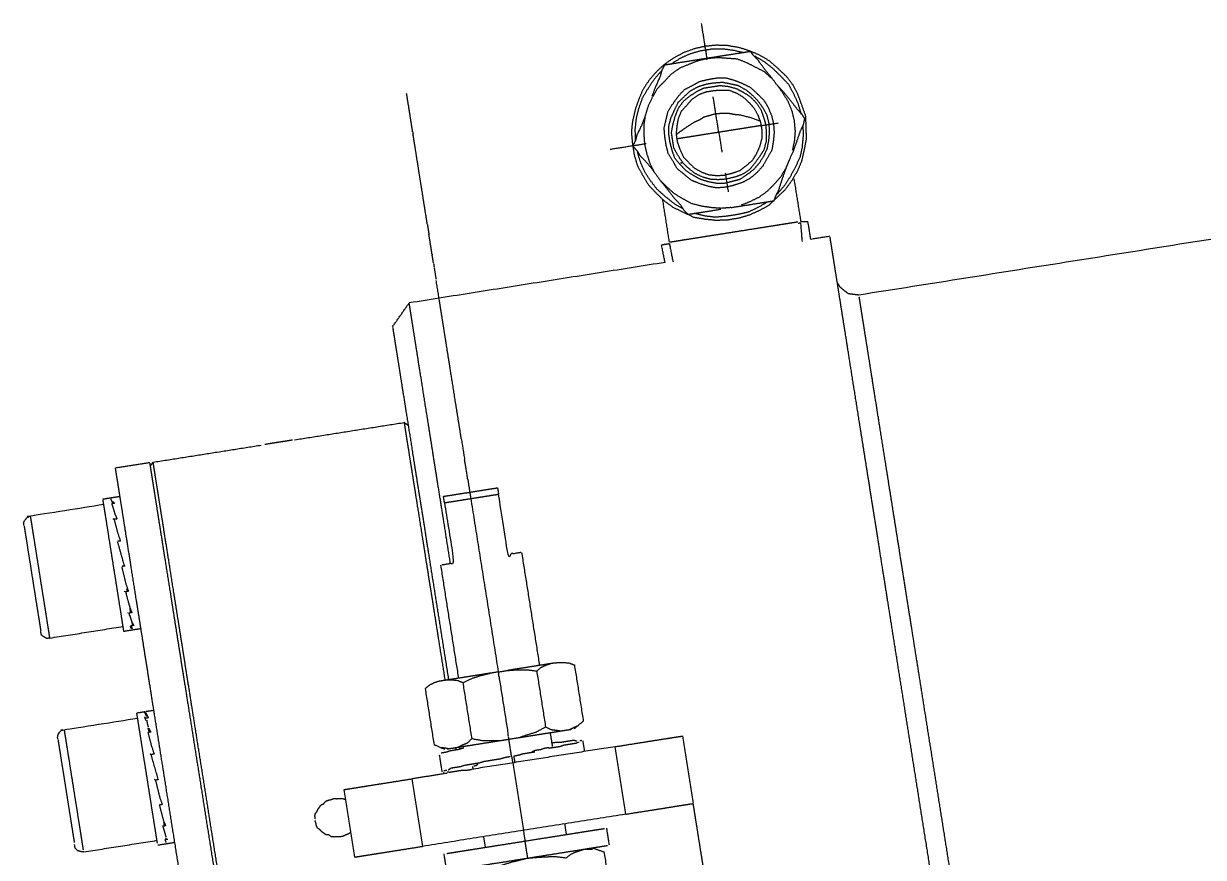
# Model space of a CAD drawing. Header units: inches. Extents: x 5516 to 5996, y -2506 to -2249.
# Drawn here: x 5666.44 to 5673.21, y -2470.03 to -2465.24 of the extents above; entities that cross this region are included whole.
import ezdxf

# ---------------------------------------------------------------- set-up
doc = ezdxf.new("R2010")
doc.units = ezdxf.units.IN
doc.header["$LTSCALE"] = 12
doc.header["$MEASUREMENT"] = 0
doc.layers.add('Make2D$Visible$DARK GREEN', color=98, linetype='Continuous', true_color=0x006300)

msp = doc.modelspace()

# ---------------------------------------------------------------- linework, layer by layer
at = {"layer": 'Make2D$Visible$DARK GREEN'}
for points in [[(5670.35986, -2465.44864), (5670.32693, -2465.24072)], [(5670.28708, -2465.38494), (5670.34759, -2465.37118), (5670.41347, -2465.36493), (5670.47656, -2465.36747), (5670.54094, -2465.37817), (5670.60253, -2465.39767), (5670.6607, -2465.42189), (5670.71608, -2465.45491), (5670.76459, -2465.49737), (5670.81375, -2465.54391), (5670.85069, -2465.59239), (5670.88076, -2465.65032), (5670.90267, -2465.70953), (5670.92523, -2465.77282), (5670.92677, -2465.83527), (5670.92894, -2465.90179), (5670.9176, -2465.96209), (5670.90282, -2466.02712), (5670.8786, -2466.08528), (5670.84558, -2466.14066), (5670.80784, -2466.19261), (5670.76065, -2466.2377), (5670.71347, -2466.28278), (5670.65962, -2466.31221), (5670.60105, -2466.3382), (5670.54119, -2466.35604), (5670.47596, -2466.36637), (5670.40944, -2466.36855), (5670.3457, -2466.36192), (5670.28132, -2466.35123), (5670.22251, -2466.32293), (5670.1637, -2466.29463), (5670.11176, -2466.25689), (5670.06732, -2466.21378), (5670.02223, -2466.16659), (5669.98808, -2466.10931), (5669.95866, -2466.05547), (5669.94017, -2465.99153), (5669.93049, -2465.93038), (5669.92423, -2465.8645), (5669.93086, -2465.80077), (5669.94563, -2465.73574), (5669.96578, -2465.67822), (5669.99, -2465.62006), (5670.02709, -2465.56403), (5670.06956, -2465.51552), (5670.11331, -2465.47515), (5670.16995, -2465.43693), (5670.22379, -2465.4075), (5670.28708, -2465.38494)], [(5670.15065, -2465.47342), (5670.20385, -2465.43992), (5670.25834, -2465.41457), (5670.32228, -2465.39608), (5670.38751, -2465.38575), (5670.44588, -2465.38487), (5670.50554, -2465.39213), (5670.57056, -2465.40691)], [(5670.76378, -2465.5978), (5670.72685, -2465.54932), (5670.69056, -2465.50492), (5670.65299, -2465.45236), (5670.62808, -2465.42705), (5670.60725, -2465.4011), (5670.57464, -2465.40626), (5670.54203, -2465.41143), (5670.4768, -2465.42176), (5670.41972, -2465.4308), (5670.35857, -2465.44049), (5670.42037, -2465.43488), (5670.4753, -2465.43871), (5670.53024, -2465.44255), (5670.58368, -2465.46334), (5670.63369, -2465.48885), (5670.6837, -2465.51436), (5670.7275, -2465.5534)], [(5670.63216, -2465.42641), (5670.68754, -2465.45943), (5670.73541, -2465.49782), (5670.77985, -2465.54093), (5670.82493, -2465.58811), (5670.85436, -2465.64196), (5670.88035, -2465.70053), (5670.89819, -2465.76039)], [(5670.0218, -2465.71532), (5670.04667, -2465.66123), (5670.07625, -2465.61057), (5670.11593, -2465.57086), (5670.15154, -2465.53178), (5670.20409, -2465.49421), (5670.25515, -2465.47358), (5670.30622, -2465.45296), (5670.35857, -2465.44049), (5670.30149, -2465.44953), (5670.24034, -2465.45921), (5670.18327, -2465.46825), (5670.15065, -2465.47342), (5670.11396, -2465.47923), (5670.0981, -2465.511), (5670.09038, -2465.54147), (5670.06273, -2465.60436), (5670.04194, -2465.6578)], [(5669.94829, -2465.91084), (5669.94676, -2465.8484), (5669.95338, -2465.78466), (5669.9688, -2465.72371), (5669.98894, -2465.66619), (5670.02196, -2465.61081), (5670.05563, -2465.55951), (5670.0981, -2465.511)], [(5670.27453, -2465.59589), (5670.22819, -2465.61994), (5670.19258, -2465.65901), (5670.16513, -2465.69679), (5670.1349, -2465.74337), (5670.12505, -2465.78673), (5670.11241, -2465.83888), (5670.11609, -2465.88844), (5670.12383, -2465.93737), (5670.13566, -2465.98564), (5670.16379, -2466.03133), (5670.1872, -2466.0736), (5670.23035, -2466.10855), (5670.26878, -2466.14008), (5670.31342, -2466.15808), (5670.36622, -2466.1748), (5670.41364, -2466.184), (5670.46729, -2466.17968), (5670.51556, -2466.16786), (5670.56319, -2466.15196), (5670.60546, -2466.12855), (5670.64235, -2466.09763), (5670.67795, -2466.05856), (5670.70411, -2466.01262), (5670.73027, -2465.96669), (5670.73883, -2465.91518), (5670.74331, -2465.86432), (5670.73964, -2465.81476), (5670.72781, -2465.76648), (5670.70783, -2465.7195), (5670.68507, -2465.68131), (5670.64535, -2465.64163), (5670.60628, -2465.60603), (5670.56099, -2465.58395), (5670.51635, -2465.56594), (5670.46828, -2465.55266), (5670.41806, -2465.55226), (5670.36914, -2465.56001), (5670.31679, -2465.57248), (5670.27453, -2465.59589)], [(5670.20436, -2466.04998), (5670.17344, -2466.01309), (5670.15754, -2465.96546), (5670.14636, -2465.92126), (5670.13861, -2465.87234), (5670.13966, -2465.8262), (5670.15294, -2465.77813), (5670.17159, -2465.73756), (5670.19367, -2465.69227), (5670.22992, -2465.65728), (5670.26274, -2465.62701), (5670.305, -2465.6036), (5670.35263, -2465.5877), (5670.39748, -2465.58059), (5670.44704, -2465.57692), (5670.49447, -2465.58613), (5670.53782, -2465.59598), (5670.58376, -2465.62213), (5670.61746, -2465.65023), (5670.65245, -2465.68648)], [(5670.21937, -2466.03925), (5670.19189, -2465.99763), (5670.16848, -2465.95537), (5670.16073, -2465.90645), (5670.15427, -2465.86568), (5670.16348, -2465.81825), (5670.17676, -2465.77018), (5670.19476, -2465.72554), (5670.22221, -2465.68775), (5670.2591, -2465.65684), (5670.30072, -2465.62935), (5670.33955, -2465.61066), (5670.3844, -2465.60356), (5670.43332, -2465.59581), (5670.4801, -2465.60094), (5670.52817, -2465.61422), (5670.56466, -2465.63352), (5670.60652, -2465.66032), (5670.64152, -2465.69657)], [(5670.6185, -2466.02618), (5670.5816, -2466.0571), (5670.54814, -2466.0833), (5670.50459, -2466.09855), (5670.46039, -2466.10973), (5670.4149, -2466.11276), (5670.36811, -2466.10763), (5670.32819, -2466.09306), (5670.28698, -2466.07033), (5670.25263, -2466.03816), (5670.22236, -2466.00534), (5670.20303, -2465.96243), (5670.18777, -2465.91888), (5670.18067, -2465.87404), (5670.1858, -2465.82725), (5670.19222, -2465.78862), (5670.21022, -2465.74398), (5670.24239, -2465.70963), (5670.27049, -2465.67593), (5670.3121, -2465.64844), (5670.35566, -2465.63319), (5670.4005, -2465.62608), (5670.44192, -2465.6237), (5670.48805, -2465.62475), (5670.53269, -2465.64276), (5670.56983, -2465.66613), (5670.60418, -2465.6983), (5670.62973, -2465.72769), (5670.65314, -2465.76995), (5670.66839, -2465.8135), (5670.6755, -2465.85835), (5670.6738, -2465.90041), (5670.66052, -2465.94848), (5670.64187, -2465.98905), (5670.6185, -2466.02618)], [(5670.83094, -2466.02179), (5670.8558, -2465.9677), (5670.87595, -2465.91018), (5670.89609, -2465.85266), (5670.91195, -2465.8209), (5670.91902, -2465.78635), (5670.90227, -2465.75975), (5670.87736, -2465.73444), (5670.84043, -2465.68596), (5670.80414, -2465.64156), (5670.76378, -2465.5978), (5670.79599, -2465.64285), (5670.82477, -2465.69262), (5670.84539, -2465.74368), (5670.85787, -2465.79603), (5670.86347, -2465.85783), (5670.85964, -2465.91277), (5670.84765, -2465.96899)], [(5668.63855, -2465.66276), (5668.63533, -2465.64238)], [(5670.20436, -2466.04998), (5670.23463, -2466.0828), (5670.27649, -2466.1096), (5670.3177, -2466.13233), (5670.3617, -2466.14626), (5670.40912, -2466.15546), (5670.45934, -2466.15587), (5670.50761, -2466.14404), (5670.54774, -2466.13351), (5670.58935, -2466.10602), (5670.63032, -2466.07446), (5670.65842, -2466.04075), (5670.68522, -2465.9989), (5670.70387, -2465.95833), (5670.71307, -2465.9109), (5670.71756, -2465.86005), (5670.71453, -2465.81455), (5670.70271, -2465.76628), (5670.6793, -2465.72402), (5670.65245, -2465.68648)], [(5670.64152, -2465.69657), (5670.669, -2465.73818), (5670.68426, -2465.78174), (5670.69479, -2465.82186), (5670.69846, -2465.87143), (5670.69741, -2465.91756), (5670.68413, -2465.96564), (5670.66076, -2466.00277), (5670.62988, -2466.04527), (5670.60178, -2466.07898), (5670.56017, -2466.10647), (5670.51661, -2466.12172), (5670.46834, -2466.13355), (5670.42285, -2466.13657), (5670.38079, -2466.13488), (5670.33271, -2466.12159), (5670.28743, -2466.09951), (5670.249, -2466.06799), (5670.21937, -2466.03925), (5670.20714, -2466.04119)], [(5670.42572, -2465.86448), (5670.39344, -2465.66064)], [(5668.6463, -2465.71168), (5668.64695, -2465.71576)], [(5670.05674, -2466.09426), (5670.03204, -2466.04384), (5670.01549, -2465.99214), (5670.00173, -2465.93163), (5669.99742, -2465.87799), (5669.99717, -2465.8237), (5670.00509, -2465.76811), (5670.0218, -2465.71532)], [(5670.66646, -2465.80127), (5670.60894, -2465.78113), (5670.54799, -2465.76571), (5670.51408, -2465.76272), (5670.47953, -2465.75566), (5670.44627, -2465.75674), (5670.40893, -2465.75848), (5670.37696, -2465.76772), (5670.34092, -2465.77761), (5670.31432, -2465.79436), (5670.283, -2465.80768), (5670.23387, -2465.84053), (5670.18132, -2465.87811)], [(5668.6689, -2465.85437), (5668.66503, -2465.82991)], [(5670.67033, -2465.82573), (5670.64179, -2465.83025), (5670.60918, -2465.83542), (5670.56433, -2465.84252), (5670.51949, -2465.84963), (5670.47464, -2465.85673), (5670.42572, -2465.86448), (5670.3768, -2465.87222), (5670.33196, -2465.87933), (5670.29119, -2465.88578), (5670.25042, -2465.89224), (5670.2178, -2465.89741), (5670.18519, -2465.90257)], [(5670.67033, -2465.82573), (5670.76818, -2465.81024)], [(5670.90852, -2465.82562), (5670.90941, -2465.88399), (5670.90343, -2465.9518), (5670.89144, -2466.00803), (5670.86314, -2466.06684), (5670.8342, -2466.12157), (5670.80054, -2466.17287), (5670.75807, -2466.22139)], [(5668.67019, -2465.86253), (5668.6689, -2465.85437)], [(5668.67019, -2465.86253), (5668.67213, -2465.87476)], [(5668.73541, -2466.27428), (5668.72831, -2466.22944), (5668.7212, -2466.18459), (5668.71346, -2466.13567), (5668.707, -2466.0949), (5668.6999, -2466.05006), (5668.69279, -2466.00521), (5668.68634, -2465.96445), (5668.68117, -2465.93183), (5668.6773, -2465.90737), (5668.67407, -2465.88699), (5668.67213, -2465.87476)], [(5670.42572, -2465.86448), (5670.4438, -2465.97863)], [(5670.00989, -2465.93034), (5669.80197, -2465.96327)], [(5670.49417, -2466.29662), (5670.55532, -2466.28693), (5670.61239, -2466.27789), (5670.67762, -2466.26756), (5670.71024, -2466.2624), (5670.74285, -2466.25723), (5670.75464, -2466.22611), (5670.7705, -2466.19434), (5670.79, -2466.13275), (5670.81015, -2466.07523), (5670.83094, -2466.02179), (5670.8095, -2466.07115), (5670.77991, -2466.12181), (5670.74088, -2466.1656), (5670.7012, -2466.20532), (5670.65615, -2466.23753), (5670.60573, -2466.26223), (5670.55467, -2466.28286)], [(5676.13421, -2466.02183), (5671.22979, -2466.79861)], [(5670.46253, -2466.09686), (5670.47996, -2466.20693)], [(5670.49417, -2466.29662), (5670.44052, -2466.30094), (5670.38559, -2466.2971), (5670.33001, -2466.28919), (5670.26906, -2466.27377), (5670.22312, -2466.24761), (5670.17246, -2466.21802), (5670.12867, -2466.17899), (5670.08895, -2466.13931), (5670.12524, -2466.18371), (5670.16217, -2466.23219), (5670.2079, -2466.28345), (5670.22465, -2466.31005), (5670.24956, -2466.33536), (5670.28625, -2466.32955), (5670.31886, -2466.32439), (5670.37594, -2466.31535), (5670.43709, -2466.30566)], [(5670.85652, -2466.13057), (5670.89527, -2466.37518)], [(5668.75414, -2466.39251), (5668.75091, -2466.37213), (5668.74639, -2466.34359), (5668.74058, -2466.3069), (5668.73541, -2466.27428)], [(5670.10231, -2466.25003), (5670.14105, -2466.49464)], [(5670.70616, -2466.26304), (5670.64888, -2466.29719), (5670.59439, -2466.32254), (5670.53796, -2466.33565), (5670.47273, -2466.34598), (5670.40686, -2466.35224), (5670.3472, -2466.34497), (5670.28625, -2466.32955)], [(5670.14513, -2466.49399), (5670.16144, -2466.49141), (5670.17367, -2466.48947), (5670.20221, -2466.48495), (5670.23482, -2466.47979), (5670.27151, -2466.47397), (5670.31636, -2466.46687), (5670.3612, -2466.45977), (5670.4142, -2466.45137), (5670.46312, -2466.44363), (5670.51612, -2466.43523), (5670.56912, -2466.42684), (5670.62619, -2466.4178), (5670.67512, -2466.41005), (5670.72404, -2466.4023), (5670.76073, -2466.39649), (5670.8015, -2466.39003), (5670.83411, -2466.38487), (5670.85857, -2466.38099), (5670.87896, -2466.37776)], [(5670.89527, -2466.37518), (5670.93732, -2466.37688)], [(5670.95347, -2466.4788), (5670.93732, -2466.37688)], [(5668.75607, -2466.40474), (5668.75801, -2466.41697)], [(5668.75808, -2466.41744), (5668.7593, -2466.42513)], [(5668.7593, -2466.42513), (5668.76318, -2466.44959)], [(5670.88025, -2466.38592), (5670.89656, -2466.38333)], [(5670.90519, -2466.49062), (5670.89656, -2466.38333)], [(5670.11772, -2466.61117), (5670.0975, -2466.50989)], [(5670.14234, -2466.50279), (5670.16321, -2466.60814)], [(5671.06354, -2466.46136), (5670.95347, -2466.4788)], [(5671.96043, -2472.12407), (5671.9275, -2471.91615), (5671.89456, -2471.70824), (5671.86163, -2471.50032), (5671.8287, -2471.2924), (5671.79577, -2471.08448), (5671.76349, -2470.88064), (5671.73185, -2470.68088), (5671.69892, -2470.47296), (5671.66728, -2470.27319), (5671.63628, -2470.07751), (5671.60529, -2469.88182), (5671.57494, -2469.69021), (5671.54524, -2469.50267), (5671.51554, -2469.31514), (5671.48712, -2469.13576), (5671.45871, -2468.95638), (5671.43159, -2468.78515), (5671.40447, -2468.61393), (5671.37929, -2468.45493), (5671.35346, -2468.29186), (5671.32957, -2468.14102), (5671.30633, -2467.99425), (5671.28373, -2467.85156), (5671.26177, -2467.71295), (5671.24111, -2467.58249), (5671.22174, -2467.46019), (5671.20301, -2467.34196), (5671.18558, -2467.23188), (5671.16879, -2467.12589), (5671.15329, -2467.02804), (5671.13974, -2466.94243), (5671.12618, -2466.85682), (5671.11455, -2466.78343), (5671.10487, -2466.72228), (5671.09454, -2466.65705), (5671.08679, -2466.60813), (5671.07968, -2466.56328), (5671.07452, -2466.53067), (5671.07, -2466.50213), (5671.06677, -2466.48175), (5671.06419, -2466.46544)], [(5668.78117, -2466.56321), (5668.7819, -2466.56782)], [(5670.11772, -2466.61117), (5668.65006, -2466.84362)], [(5668.78965, -2466.61674), (5668.79288, -2466.63712)], [(5668.79328, -2466.63963), (5668.79344, -2466.64069)], [(5668.79344, -2466.64069), (5668.80385, -2466.70643)], [(5668.82452, -2466.83689), (5668.80515, -2466.71458)], [(5671.22979, -2466.79861), (5671.19996, -2466.79498), (5671.17013, -2466.79135), (5671.14652, -2466.77419), (5671.12226, -2466.75296), (5671.10551, -2466.72636)], [(5668.55464, -2466.97993), (5668.65006, -2466.84362)], [(5668.88704, -2468.33982), (5668.86573, -2468.20528), (5668.84442, -2468.07075), (5668.8244, -2467.94436), (5668.80503, -2467.82206), (5668.78631, -2467.70383), (5668.76952, -2467.59783), (5668.75338, -2467.49591), (5668.73852, -2467.40215), (5668.72432, -2467.31246), (5668.71205, -2467.235), (5668.70043, -2467.16161), (5668.68945, -2467.09231), (5668.68106, -2467.03931), (5668.67266, -2466.98631), (5668.66556, -2466.94147), (5668.66039, -2466.90885), (5668.65652, -2466.88439), (5668.65329, -2466.86401), (5668.65071, -2466.8477)], [(5668.82775, -2466.85727), (5668.82471, -2466.8381)], [(5672.82275, -2476.85614), (5672.81887, -2476.83168), (5672.815, -2476.80721), (5672.80854, -2476.76645), (5672.80208, -2476.72568), (5672.79305, -2476.6686), (5672.78401, -2476.61153), (5672.77303, -2476.54222), (5672.76141, -2476.46884), (5672.74849, -2476.3873), (5672.73364, -2476.29354), (5672.71814, -2476.19569), (5672.702, -2476.09377), (5672.68392, -2475.97962), (5672.66455, -2475.85731), (5672.64518, -2475.73501), (5672.62452, -2475.60455), (5672.60256, -2475.46594), (5672.57996, -2475.32325), (5672.55607, -2475.17241), (5672.53218, -2475.02157), (5672.50635, -2474.85849), (5672.48052, -2474.69542), (5672.45405, -2474.52827), (5672.42628, -2474.35297), (5672.39787, -2474.17359), (5672.36946, -2473.99421), (5672.33976, -2473.80667), (5672.3107, -2473.62322), (5672.27971, -2473.42753), (5672.24936, -2473.23592), (5672.21837, -2473.04023), (5672.18673, -2472.84047), (5672.15573, -2472.64478), (5672.12409, -2472.44501), (5672.09116, -2472.2371), (5672.05952, -2472.03733), (5672.02724, -2471.83349), (5671.99495, -2471.62965), (5671.96331, -2471.42988), (5671.93103, -2471.22604), (5671.89939, -2471.02628), (5671.8684, -2470.83059), (5671.83611, -2470.62675), (5671.80512, -2470.43106), (5671.77412, -2470.23538), (5671.74442, -2470.04784), (5671.71472, -2469.86031), (5671.68501, -2469.67277), (5671.6566, -2469.49339), (5671.62884, -2469.31809), (5671.60107, -2469.14279), (5671.5746, -2468.97564), (5671.54813, -2468.80849), (5671.5223, -2468.64541), (5671.49841, -2468.49457), (5671.47451, -2468.34373), (5671.45192, -2468.20104), (5671.42996, -2468.06243), (5671.4093, -2467.93197), (5671.38928, -2467.80559), (5671.37056, -2467.68736), (5671.35248, -2467.57321), (5671.33633, -2467.47129), (5671.32084, -2467.37345), (5671.30599, -2467.27968), (5671.29307, -2467.19814), (5671.28145, -2467.12476), (5671.27047, -2467.05545), (5671.26143, -2466.99838), (5671.25304, -2466.94538), (5671.24594, -2466.90053), (5671.23948, -2466.85977), (5671.23496, -2466.83123), (5671.23173, -2466.81084)], [(5668.55528, -2466.98401), (5668.55787, -2467.00031), (5668.56109, -2467.0207), (5668.56561, -2467.04924), (5668.57078, -2467.08185), (5668.57788, -2467.1267), (5668.58628, -2467.17969), (5668.59596, -2467.24085), (5668.60629, -2467.30608), (5668.61921, -2467.38761), (5668.63212, -2467.46915), (5668.64697, -2467.56292), (5668.66247, -2467.66076), (5668.67861, -2467.76268), (5668.69669, -2467.87683), (5668.71606, -2467.99914), (5668.73543, -2468.12144), (5668.7561, -2468.2519), (5668.7787, -2468.39459), (5668.8013, -2468.53728), (5668.82519, -2468.68812), (5668.84972, -2468.84304), (5668.87555, -2469.00611)], [(5667.99295, -2467.62889), (5668.62078, -2467.52945)], [(5668.64439, -2467.54661), (5668.62078, -2467.52945)], [(5668.62078, -2467.52945), (5668.62336, -2467.54576), (5668.62659, -2467.56614), (5668.63046, -2467.5906), (5668.63563, -2467.62322), (5668.64273, -2467.66806), (5668.65048, -2467.71699), (5668.65952, -2467.77406), (5668.6705, -2467.84337), (5668.68147, -2467.91267), (5668.69439, -2467.99421), (5668.70795, -2468.07982), (5668.7228, -2468.17359), (5668.73894, -2468.27551), (5668.75573, -2468.38151), (5668.77381, -2468.49566), (5668.79253, -2468.61389), (5668.81255, -2468.74027), (5668.83321, -2468.87073), (5668.85517, -2469.00934)], [(5667.18166, -2467.75739), (5667.80134, -2467.65924)], [(5667.98072, -2467.63083), (5667.96849, -2467.63277), (5667.95626, -2467.6347), (5667.93587, -2467.63793), (5667.91956, -2467.64051), (5667.89918, -2467.64374), (5667.88287, -2467.64632), (5667.86249, -2467.64955), (5667.84618, -2467.65214), (5667.83395, -2467.65407), (5667.82172, -2467.65601)], [(5668.94914, -2467.62371), (5668.96786, -2467.74194)], [(5667.16127, -2467.76061), (5666.96559, -2467.79161)], [(5667.34978, -2470.21732), (5667.32331, -2470.05017), (5667.29748, -2469.8871), (5667.27294, -2469.73218), (5667.24776, -2469.57318), (5667.22451, -2469.42641), (5667.20192, -2469.28373), (5667.17996, -2469.14511), (5667.15865, -2469.01058), (5667.13864, -2468.8842), (5667.11991, -2468.76597), (5667.10119, -2468.64774), (5667.0844, -2468.54174), (5667.0689, -2468.4439), (5667.0534, -2468.34606), (5667.04049, -2468.26452), (5667.02693, -2468.17891), (5667.01531, -2468.10552), (5667.00562, -2468.04437), (5666.99594, -2467.98322), (5666.98754, -2467.93022), (5666.98108, -2467.88945), (5666.97527, -2467.85276), (5666.9714, -2467.8283), (5666.96817, -2467.80792), (5666.96559, -2467.79161)], [(5667.16127, -2467.76061), (5667.16386, -2467.77692), (5667.16709, -2467.79731), (5667.17096, -2467.82177), (5667.17677, -2467.85846), (5667.18323, -2467.89923), (5667.19162, -2467.95223), (5667.20131, -2468.01338), (5667.21099, -2468.07453), (5667.22262, -2468.14791), (5667.23618, -2468.23353), (5667.24909, -2468.31506), (5667.26459, -2468.41291), (5667.28008, -2468.51075), (5667.29687, -2468.61675), (5667.3156, -2468.73498), (5667.33432, -2468.8532), (5667.35434, -2468.97958), (5667.37565, -2469.11412), (5667.3976, -2469.25273), (5667.4202, -2469.39542), (5667.44345, -2469.54219), (5667.46863, -2469.70118), (5667.49317, -2469.8561), (5667.519, -2470.01917), (5667.54547, -2470.18632)], [(5667.1645, -2467.781), (5667.18166, -2467.75739)], [(5667.59749, -2470.38286), (5667.57037, -2470.21163), (5667.5439, -2470.04448), (5667.51743, -2469.87733), (5667.49224, -2469.71834), (5667.46771, -2469.56342), (5667.44382, -2469.41258), (5667.42057, -2469.26581), (5667.39862, -2469.1272), (5667.37731, -2468.99266), (5667.35729, -2468.86628), (5667.33792, -2468.74398), (5667.31984, -2468.62983), (5667.30176, -2468.51568), (5667.28562, -2468.41375), (5667.27077, -2468.31999), (5667.25721, -2468.23437), (5667.24365, -2468.14876), (5667.23202, -2468.07538), (5667.22169, -2468.01015), (5667.21201, -2467.949), (5667.20426, -2467.90008), (5667.19716, -2467.85523), (5667.19199, -2467.82262), (5667.18747, -2467.79408), (5667.18424, -2467.77369), (5667.18166, -2467.75739)], [(5668.98594, -2467.85609), (5668.99757, -2467.92947)], [(5668.84672, -2467.95337), (5668.87119, -2467.94949), (5668.9038, -2467.94433), (5668.94049, -2467.93851), (5668.97718, -2467.9327), (5669.02203, -2467.9256), (5669.0628, -2467.91914), (5669.09541, -2467.91398), (5669.1321, -2467.90817), (5669.15656, -2467.90429), (5669.15915, -2467.9206), (5669.16237, -2467.94098)], [(5668.99757, -2467.92947), (5669.00338, -2467.96617)], [(5666.44108, -2468.12125), (5666.43785, -2468.10086), (5666.44815, -2468.0867), (5666.46252, -2468.07188), (5666.47818, -2468.06522), (5666.89809, -2467.99872)], [(5666.94657, -2467.96178), (5666.89357, -2467.97018)], [(5667.01367, -2468.72847), (5667.01109, -2468.71216), (5667.00851, -2468.69585), (5667.00463, -2468.67139), (5666.99882, -2468.6347), (5666.99366, -2468.60209), (5666.98655, -2468.55724), (5666.9788, -2468.50832), (5666.97106, -2468.4594), (5666.96266, -2468.4064), (5666.95427, -2468.3534), (5666.94523, -2468.29632), (5666.93683, -2468.24333), (5666.92909, -2468.1944), (5666.92134, -2468.14548), (5666.91423, -2468.10064), (5666.90842, -2468.06395), (5666.9039, -2468.03541), (5666.89874, -2468.00279), (5666.8968, -2467.99056), (5666.89422, -2467.97426)], [(5666.95174, -2467.9944), (5666.94572, -2467.98281), (5666.93906, -2467.96715)], [(5666.9498, -2467.98217), (5666.95989, -2467.99311), (5666.94358, -2467.99569), (5666.95153, -2468.01951), (5666.96078, -2468.05147), (5666.97409, -2468.0828), (5666.95779, -2468.08538), (5666.96832, -2468.1255), (5666.97886, -2468.16563), (5666.99411, -2468.20918), (5666.9778, -2468.21176)], [(5666.95472, -2467.96049), (5666.94657, -2467.96178)], [(5666.99142, -2467.95468), (5666.95472, -2467.96049)], [(5668.85254, -2467.99006), (5668.90742, -2468.33659), (5668.87888, -2468.34111), (5668.8585, -2468.34434), (5668.83811, -2468.34756)], [(5668.85254, -2467.99006), (5668.84931, -2467.96967), (5668.84672, -2467.95337)], [(5668.85254, -2467.99006), (5668.88515, -2467.98489), (5668.92184, -2467.97908), (5668.96669, -2467.97198), (5669.00338, -2467.96617), (5669.04822, -2467.95906), (5669.08899, -2467.95261), (5669.12568, -2467.9468), (5669.16237, -2467.94098)], [(5669.00338, -2467.96617), (5669.16093, -2468.96091)], [(5669.29064, -2468.27589), (5669.27841, -2468.27783), (5669.26618, -2468.27977), (5669.2458, -2468.28299), (5669.21726, -2468.28751), (5669.16237, -2467.94098)], [(5666.58924, -2468.76644), (5666.58666, -2468.75013), (5666.58343, -2468.72975), (5666.57955, -2468.70529), (5666.57439, -2468.67267), (5666.56793, -2468.6319), (5666.56212, -2468.59521), (5666.55437, -2468.54629), (5666.54662, -2468.49737), (5666.53823, -2468.44437), (5666.53048, -2468.39545), (5666.52144, -2468.33837), (5666.51369, -2468.28945), (5666.50594, -2468.24053), (5666.49949, -2468.19976), (5666.49303, -2468.15899), (5666.48851, -2468.13045), (5666.48399, -2468.10192), (5666.48141, -2468.08561), (5666.47882, -2468.0693)], [(5666.44173, -2468.12533), (5666.44366, -2468.13756), (5666.44689, -2468.15794), (5666.45141, -2468.18648), (5666.45658, -2468.21909), (5666.46304, -2468.25986), (5666.47014, -2468.30471), (5666.47789, -2468.35363), (5666.48564, -2468.40255), (5666.49338, -2468.45147), (5666.50113, -2468.50039), (5666.50888, -2468.54931), (5666.51534, -2468.59008), (5666.5218, -2468.63085), (5666.52696, -2468.66347), (5666.53084, -2468.68793), (5666.53471, -2468.71239), (5666.53665, -2468.72462)], [(5666.95427, -2468.08635), (5666.95307, -2468.08195)], [(5667.01671, -2468.35187), (5666.97845, -2468.21584)], [(5669.29472, -2468.27525), (5669.39739, -2468.92346)], [(5667.00105, -2468.35853), (5667.01288, -2468.4068), (5667.0247, -2468.45508), (5667.03996, -2468.49863), (5667.02365, -2468.50122), (5667.03483, -2468.54542), (5667.04472, -2468.58146), (5667.05933, -2468.62094), (5667.04302, -2468.62352)], [(5667.00448, -2468.35381), (5667.01671, -2468.35187)], [(5667.00856, -2468.35316), (5667.00783, -2468.35019)], [(5667.01506, -2468.34877), (5667.01736, -2468.35594)], [(5668.82996, -2468.34886), (5668.93263, -2468.99707)], [(5667.02003, -2468.50213), (5667.01893, -2468.49779)], [(5667.02922, -2468.48362), (5667.03116, -2468.49585)], [(5667.0473, -2468.59777), (5667.05053, -2468.61815)], [(5667.03958, -2468.62452), (5667.0383, -2468.62009)], [(5667.04343, -2468.62612), (5667.0456, -2468.63983)], [(5667.05957, -2468.67523), (5667.0628, -2468.69561)], [(5666.58924, -2468.76644), (5666.57293, -2468.76902), (5666.55469, -2468.75937), (5666.54052, -2468.74908), (5666.53729, -2468.7287)], [(5666.58924, -2468.76644), (5667.00915, -2468.69993)], [(5667.06667, -2468.72007), (5667.01367, -2468.72847)], [(5667.05723, -2468.71321), (5667.05057, -2468.69755)], [(5667.11152, -2468.71297), (5667.06667, -2468.72007)], [(5669.16093, -2468.96091), (5669.21393, -2468.95252), (5669.2635, -2468.94885), (5669.32186, -2468.94796), (5669.38152, -2468.95523), (5669.40748, -2468.9344), (5669.43472, -2468.92173), (5669.45854, -2468.91377)], [(5669.483, -2468.9099), (5669.50746, -2468.90603), (5669.53257, -2468.90623), (5669.56647, -2468.90922), (5669.59759, -2468.921)], [(5669.59759, -2468.921), (5669.6486, -2469.24307)], [(5668.84294, -2469.01128), (5668.81848, -2469.01515), (5668.79466, -2469.0231), (5668.76742, -2469.03578), (5668.74146, -2469.0566)], [(5669.16093, -2468.96091), (5669.10793, -2468.96931), (5669.05493, -2468.9777), (5669.00601, -2468.98545), (5668.95709, -2468.9932), (5668.91224, -2469.0003), (5668.87555, -2469.00611), (5668.84294, -2469.01128)], [(5668.95753, -2469.02238), (5668.92641, -2469.01059), (5668.89251, -2469.0076), (5668.8674, -2469.0074)], [(5669.16093, -2468.96091), (5669.16287, -2468.97314)], [(5669.16545, -2468.98945), (5669.16287, -2468.97314)], [(5669.16545, -2468.98945), (5669.21646, -2469.31152)], [(5669.38152, -2468.95523), (5669.43253, -2469.2773)], [(5668.74146, -2469.0566), (5668.79247, -2469.37867)], [(5668.95753, -2469.02238), (5669.00854, -2469.34445)], [(5667.13308, -2469.19015), (5667.08793, -2469.1973)], [(5667.20609, -2469.94336), (5667.20286, -2469.92298), (5667.19834, -2469.89444), (5667.19382, -2469.8659), (5667.18737, -2469.82513), (5667.18026, -2469.78029), (5667.17252, -2469.73137), (5667.16477, -2469.68244), (5667.15637, -2469.62945), (5667.14798, -2469.57645), (5667.13894, -2469.51937), (5667.13055, -2469.46637), (5667.1228, -2469.41745), (5667.11505, -2469.36853), (5667.10795, -2469.32368), (5667.10278, -2469.29107), (5667.09761, -2469.25845), (5667.09374, -2469.23399), (5667.09051, -2469.21361), (5667.08793, -2469.1973)], [(5667.14545, -2469.21745), (5667.13943, -2469.20586), (5667.13342, -2469.19428)], [(5667.1375, -2469.19363), (5667.14351, -2469.20522), (5667.15489, -2469.22431), (5667.13859, -2469.22689)], [(5667.14908, -2469.18762), (5667.13827, -2469.18933)], [(5667.18577, -2469.18181), (5667.14908, -2469.18762)], [(5666.63479, -2469.3443), (5666.63286, -2469.33207), (5666.64186, -2469.30974), (5666.65623, -2469.29493), (5666.67254, -2469.29235), (5667.09245, -2469.22584)], [(5667.1446, -2469.23848), (5667.14783, -2469.25886)], [(5667.14783, -2469.25886), (5667.1537, -2469.27646)], [(5667.15578, -2469.28268), (5667.16781, -2469.30584), (5667.1515, -2469.30843), (5667.16203, -2469.34855), (5667.17257, -2469.38867), (5667.18782, -2469.43223), (5667.17152, -2469.43481)], [(5667.15965, -2469.30714), (5667.1522, -2469.28137)], [(5669.54434, -2469.2972), (5669.51988, -2469.30107), (5669.49413, -2469.29679), (5669.4643, -2469.29316), (5669.43253, -2469.2773), (5669.37869, -2469.30672), (5669.3229, -2469.32391), (5669.27527, -2469.33982), (5669.22227, -2469.34821)], [(5669.62329, -2469.26798), (5669.59197, -2469.2813), (5669.5688, -2469.29332)], [(5669.59652, -2469.28672), (5669.6486, -2469.24307)], [(5666.63544, -2469.34837), (5666.63802, -2469.36468), (5666.64125, -2469.38506), (5666.64512, -2469.40952), (5666.65029, -2469.44214), (5666.65675, -2469.48291), (5666.66385, -2469.52775), (5666.6716, -2469.57667), (5666.67935, -2469.6256), (5666.6871, -2469.67452), (5666.69484, -2469.72344), (5666.70259, -2469.77236), (5666.7097, -2469.81721), (5666.71551, -2469.8539), (5666.72132, -2469.89059), (5666.72584, -2469.91913), (5666.72907, -2469.93951)], [(5666.78166, -2469.98133), (5666.77843, -2469.96095), (5666.77391, -2469.93241), (5666.76875, -2469.89979), (5666.76293, -2469.8631), (5666.75583, -2469.81826), (5666.74808, -2469.76934), (5666.74034, -2469.72041), (5666.73259, -2469.67149), (5666.72419, -2469.61849), (5666.71515, -2469.56142), (5666.7074, -2469.5125), (5666.69966, -2469.46357), (5666.69384, -2469.42688), (5666.68739, -2469.38611), (5666.68222, -2469.3535), (5666.67835, -2469.32904), (5666.67512, -2469.30865), (5666.67254, -2469.29235)], [(5669.22227, -2469.34821), (5669.17335, -2469.35596), (5669.12314, -2469.35555), (5669.06885, -2469.35579), (5669.00854, -2469.34445), (5668.98323, -2469.36935), (5668.95191, -2469.38267), (5668.92874, -2469.3947)], [(5669.21969, -2469.3319), (5669.21646, -2469.31152)], [(5669.22179, -2469.34517), (5669.22015, -2469.33478)], [(5669.22165, -2469.34431), (5669.22227, -2469.34821)], [(5669.23777, -2469.44605), (5669.22227, -2469.34821)], [(5669.45873, -2469.31076), (5669.471, -2469.38822)], [(5669.46777, -2469.36783), (5669.49223, -2469.36396), (5669.51734, -2469.36416), (5669.5418, -2469.36029), (5669.56218, -2469.35706), (5669.57849, -2469.35448), (5669.59479, -2469.35189), (5669.61239, -2469.35746)], [(5669.58103, -2469.29139), (5669.56473, -2469.29397), (5669.54434, -2469.2972)], [(5669.6287, -2469.35488), (5669.64093, -2469.35294)], [(5669.64565, -2469.35638), (5669.65534, -2469.41753)], [(5669.83064, -2469.38976), (5669.88364, -2469.38137), (5669.94072, -2469.37233), (5669.99372, -2469.36393), (5670.04264, -2469.35619), (5670.08748, -2469.34908), (5670.12417, -2469.34327), (5670.16087, -2469.33746), (5670.18533, -2469.33359), (5670.20163, -2469.331), (5670.21386, -2469.32907)], [(5670.21794, -2469.32842), (5670.27928, -2469.71572)], [(5668.85536, -2469.40632), (5668.79247, -2469.37867)], [(5668.96265, -2469.39769), (5668.93068, -2469.40693), (5668.90622, -2469.4108), (5668.88176, -2469.41468), (5668.86609, -2469.42134), (5668.84979, -2469.42392), (5668.83348, -2469.4265)], [(5668.88477, -2469.40167), (5668.86759, -2469.40439)], [(5668.91651, -2469.39664), (5668.91845, -2469.40887)], [(5668.93689, -2469.39341), (5668.93883, -2469.40564)], [(5669.83064, -2469.38976), (5669.00712, -2469.5202)], [(5669.45126, -2469.39552), (5669.43495, -2469.39811), (5669.42272, -2469.40004), (5669.40706, -2469.4067), (5669.38667, -2469.40993), (5669.37037, -2469.41251), (5669.3472, -2469.42454), (5669.32274, -2469.42842), (5669.29828, -2469.43229), (5669.27446, -2469.44024), (5669.25, -2469.44412)], [(5669.37136, -2469.42072), (5669.3472, -2469.42454)], [(5669.89198, -2469.77706), (5669.83064, -2469.38976)], [(5667.16785, -2469.43571), (5667.16679, -2469.43138)], [(5667.17345, -2469.44704), (5667.17152, -2469.43481)], [(5667.21107, -2469.57899), (5667.17345, -2469.44704)], [(5668.82254, -2469.4366), (5668.83804, -2469.53444)], [(5669.22962, -2469.44734), (5669.20108, -2469.45186), (5669.16911, -2469.46111), (5669.13649, -2469.46627), (5669.10796, -2469.47079), (5669.07942, -2469.47531), (5669.05153, -2469.48391), (5669.01891, -2469.48907), (5668.99445, -2469.49295)], [(5669.04402, -2469.48928), (5669.03308, -2469.49937), (5669.02085, -2469.50131)], [(5669.23454, -2469.42565), (5669.23454, -2469.42567)], [(5669.23777, -2469.44605), (5669.24358, -2469.48274)], [(5669.24358, -2469.48274), (5669.30492, -2469.87004)], [(5669.25, -2469.44412), (5669.25581, -2469.48081)], [(5668.84813, -2469.54538), (5668.66467, -2469.57443)], [(5668.84684, -2469.53722), (5668.85131, -2469.53652)], [(5668.86593, -2469.52584), (5668.84962, -2469.52842)], [(5668.86851, -2469.54215), (5668.8526, -2469.54467)], [(5668.86722, -2469.534), (5668.88417, -2469.53549), (5668.8964, -2469.53355), (5668.91679, -2469.53032), (5668.93717, -2469.5271), (5668.95756, -2469.52387), (5668.98266, -2469.52407), (5669.00712, -2469.5202)], [(5668.99445, -2469.49295), (5668.96591, -2469.49747), (5668.94617, -2469.50477), (5668.92171, -2469.50865), (5668.90948, -2469.51059), (5668.8891, -2469.51381), (5668.87408, -2469.52455)], [(5669.0127, -2469.5026), (5669.01528, -2469.5189)], [(5667.1911, -2469.58247), (5667.19004, -2469.57814)], [(5667.21107, -2469.57899), (5667.19476, -2469.58157), (5667.20659, -2469.62985), (5667.21841, -2469.67813), (5667.23367, -2469.72168), (5667.21736, -2469.72426), (5667.22854, -2469.76846), (5667.23972, -2469.81266), (5667.25304, -2469.84399), (5667.23673, -2469.84657), (5667.24533, -2469.87446), (5667.25457, -2469.90643)], [(5668.27737, -2469.63578), (5668.2896, -2469.63384), (5668.30999, -2469.63061), (5668.33445, -2469.62674), (5668.37114, -2469.62093), (5668.40783, -2469.61511), (5668.45268, -2469.60801), (5668.5016, -2469.60026), (5668.5546, -2469.59187), (5668.6076, -2469.58347), (5668.66467, -2469.57443)], [(5668.66467, -2469.57443), (5668.72601, -2469.96173)], [(5668.11179, -2469.80409), (5668.10921, -2469.78778), (5668.11135, -2469.77491), (5668.12164, -2469.76074), (5668.12786, -2469.74722), (5668.13815, -2469.73305), (5668.14502, -2469.72361), (5668.16068, -2469.71695), (5668.17097, -2469.70278), (5668.18663, -2469.69612), (5668.19886, -2469.69418), (5668.2186, -2469.68688), (5668.23555, -2469.68837), (5668.24778, -2469.68643), (5668.26881, -2469.68728), (5668.28641, -2469.69285)], [(5668.33872, -2470.02307), (5668.27737, -2469.63578)], [(5667.21338, -2469.72527), (5667.21328, -2469.72491)], [(5669.89198, -2469.77706), (5669.94498, -2469.76867), (5670.00206, -2469.75963), (5670.05506, -2469.75123), (5670.10398, -2469.74348), (5670.14882, -2469.73638), (5670.18552, -2469.73057), (5670.22221, -2469.72476), (5670.24667, -2469.72088), (5670.26298, -2469.7183), (5670.27521, -2469.71636)], [(5670.34127, -2470.10709), (5670.33288, -2470.0541), (5670.32448, -2470.0011), (5670.31609, -2469.9481), (5670.30834, -2469.89918), (5670.30124, -2469.85433), (5670.29478, -2469.81356), (5670.28961, -2469.78095), (5670.28574, -2469.75649), (5670.28251, -2469.7361), (5670.27993, -2469.7198)], [(5667.24166, -2469.82489), (5667.24424, -2469.8412)], [(5668.31612, -2469.88039), (5668.3011, -2469.89112), (5668.28136, -2469.89843), (5668.26978, -2469.90444), (5668.25347, -2469.90702), (5668.23244, -2469.90618), (5668.22021, -2469.90811), (5668.20326, -2469.90662), (5668.18909, -2469.89633), (5668.17214, -2469.89483), (5668.16269, -2469.88797), (5668.14852, -2469.87768), (5668.13843, -2469.86674), (5668.12426, -2469.85644), (5668.11825, -2469.84486), (5668.11567, -2469.82855), (5668.10901, -2469.81289)], [(5669.89198, -2469.77706), (5668.72601, -2469.96173)], [(5667.23609, -2469.84249), (5667.23673, -2469.84657)], [(5668.86616, -2470.00222), (5668.88654, -2469.99899), (5668.91508, -2469.99447), (5668.94769, -2469.98931), (5668.98846, -2469.98285), (5669.03331, -2469.97575), (5669.08631, -2469.96735), (5669.1393, -2469.95896), (5669.19638, -2469.94992), (5669.25753, -2469.94023), (5669.31461, -2469.9312), (5669.37984, -2469.92086), (5669.43691, -2469.91182), (5669.49806, -2469.90214), (5669.55106, -2469.89374), (5669.59999, -2469.886), (5669.64891, -2469.87825), (5669.6856, -2469.87244), (5669.72229, -2469.86662), (5669.75083, -2469.8621), (5669.77121, -2469.85888)], [(5669.30492, -2469.87004), (5669.30506, -2469.87092)], [(5669.30492, -2469.87004), (5669.31461, -2469.9312)], [(5669.54138, -2469.83259), (5669.55106, -2469.89374)], [(5669.79894, -2469.95478), (5669.78344, -2469.85694)], [(5666.7836, -2469.99356), (5666.76664, -2469.99207), (5666.74905, -2469.9865), (5666.73423, -2469.97213), (5666.731, -2469.95174)], [(5666.7836, -2469.99356), (5667.20351, -2469.92705)], [(5667.26103, -2469.9472), (5667.20803, -2469.95559)], [(5667.26531, -2469.92144), (5667.249, -2469.92403), (5667.25566, -2469.93969)], [(5667.25651, -2469.91866), (5667.25406, -2469.91205)], [(5667.30587, -2469.94009), (5667.26103, -2469.9472)], [(5668.33872, -2470.02307), (5668.35095, -2470.02114), (5668.37133, -2470.01791), (5668.39579, -2470.01404), (5668.43248, -2470.00822), (5668.46917, -2470.00241), (5668.51402, -2469.99531), (5668.56294, -2469.98756), (5668.61594, -2469.97917), (5668.66894, -2469.97077), (5668.72601, -2469.96173)], [(5668.88165, -2470.10007), (5668.90204, -2470.09684), (5668.93058, -2470.09232), (5668.96319, -2470.08715), (5669.00396, -2470.0807), (5669.0488, -2470.07359), (5669.1018, -2470.0652), (5669.1548, -2470.0568), (5669.21188, -2470.04776), (5669.27303, -2470.03808), (5669.3301, -2470.02904), (5669.39533, -2470.01871), (5669.45241, -2470.00967), (5669.51356, -2469.99998), (5669.56656, -2469.99159), (5669.61548, -2469.98384), (5669.6644, -2469.97609), (5669.7011, -2469.97028), (5669.73779, -2469.96447), (5669.76632, -2469.95995), (5669.78671, -2469.95672)], [(5669.07662, -2469.9062), (5669.08631, -2469.96735)], [(5669.3301, -2470.02904), (5669.31461, -2469.9312)], [(5668.86535, -2470.10265), (5668.84985, -2470.00481)], [(5669.7011, -2469.97028), (5669.76741, -2469.99321)], [(5669.76741, -2469.99321), (5669.81842, -2470.31528)]]:
    msp.add_open_spline(points, degree=1, dxfattribs=at)
for points, knots in [([(5668.6392, -2465.66684), (5668.63791, -2465.65868), (5668.63776, -2465.65775)], [22.6, 22.6, 23, 23.07613612, 23.07613612]), ([(5668.6463, -2465.71168), (5668.64372, -2465.69538), (5668.64114, -2465.67907), (5668.6392, -2465.66684)], [20.5, 20.5, 21, 22, 23, 23]), ([(5668.66503, -2465.82991), (5668.66051, -2465.80137), (5668.65534, -2465.76876), (5668.65082, -2465.74022), (5668.64889, -2465.72799), (5668.64695, -2465.71576)], [3.125, 3.125, 4, 5, 6, 7, 8, 8]), ([(5670.00509, -2465.76811), (5670.00509, -2465.76811), (5669.9843, -2465.82156), (5669.956, -2465.88037), (5669.94829, -2465.91084), (5669.93243, -2465.94261), (5669.95798, -2465.97199), (5669.97473, -2465.99859), (5670.01981, -2466.04578), (5670.05674, -2466.09426), (5670.08895, -2466.13931)], [-8.0000998, -8.0000998, -8, -7, -6, -5, -4, -3, -2, -1, 0, 1, 1]), ([(5670.22093, -2466.30414), (5670.16863, -2466.27296), (5670.12076, -2466.23457), (5670.07224, -2466.1921), (5670.03531, -2466.14362), (5670.00245, -2466.0945), (5669.97582, -2466.03185), (5669.95862, -2465.97607)], [0.0555556, 0.0555556, 1, 2, 3, 4, 5, 6, 7, 7]), ([(5668.75429, -2466.39346), (5668.75478, -2466.39659), (5668.75607, -2466.40474)], [5.84667437, 5.84667437, 6, 6.5, 6.5]), ([(5668.78126, -2466.56374), (5668.77932, -2466.55151), (5668.77674, -2466.5352), (5668.77286, -2466.51074), (5668.7677, -2466.47813), (5668.76277, -2466.44705)], [2, 2, 3, 4, 5, 6, 6.846993, 6.846993]), ([(5670.10158, -2466.50925), (5670.11381, -2466.50731), (5670.13011, -2466.50473), (5670.14127, -2466.50296)], [1, 1, 2, 3, 3.3421293, 3.3421293]), ([(5668.789, -2466.61266), (5668.78642, -2466.59635), (5668.78319, -2466.57597), (5668.78199, -2466.5684)], [1, 1, 2, 3, 3.3093666, 3.3093666]), ([(5668.94914, -2467.62371), (5668.94591, -2467.60333), (5668.92912, -2467.49733), (5668.91362, -2467.39949), (5668.89877, -2467.30572), (5668.88586, -2467.22418), (5668.87424, -2467.1508), (5668.86326, -2467.0815), (5668.85293, -2467.01627), (5668.84453, -2466.96327), (5668.83743, -2466.91842), (5668.83227, -2466.88581), (5668.82775, -2466.85727)], [15.8214286, 15.8214286, 16, 17, 18, 19, 20, 21, 22, 23, 24, 25, 26, 27, 27]), ([(5668.98594, -2467.85609), (5668.98272, -2467.83571), (5668.96802, -2467.74292)], [13.83870968, 13.83870968, 14, 14.78481219, 14.78481219]), ([(5667.04676, -2468.63565), (5667.05162, -2468.65141), (5667.05957, -2468.67523), (5667.07095, -2468.69432), (5667.05464, -2468.6969), (5667.0613, -2468.71257)], [26.4348581, 26.4348581, 27, 28, 29, 30, 31, 31]), ([(5669.483, -2468.9099), (5669.45038, -2468.91507), (5669.41777, -2468.92023), (5669.37292, -2468.92733), (5669.324, -2468.93508), (5669.27508, -2468.94283), (5669.22208, -2468.95123), (5669.21393, -2468.95252)], [1, 1, 2, 3, 4, 5, 6, 7, 7.1333333, 7.1333333]), ([(5668.95753, -2469.02238), (5669.01202, -2468.99703), (5669.06373, -2468.98048), (5669.11201, -2468.96866), (5669.11648, -2468.96795)], [0, 0, 1, 2, 3, 3.0915096, 3.0915096]), ([(5667.1408, -2469.23988), (5667.14052, -2469.23912), (5667.13322, -2469.21938)], [0.9615385, 0.9615385, 1, 2, 2]), ([(5669.17675, -2469.35542), (5669.16927, -2469.3566), (5669.11627, -2469.365), (5669.06735, -2469.37275), (5669.01843, -2469.38049), (5668.97359, -2469.3876), (5668.93689, -2469.39341), (5668.90428, -2469.39857)], [0.8589321, 0.8589321, 1, 2, 3, 4, 5, 6, 7, 7]), ([(5669.52137, -2469.30084), (5669.51173, -2469.30236), (5669.47911, -2469.30753), (5669.43427, -2469.31463), (5669.38534, -2469.32238), (5669.33642, -2469.33013), (5669.28342, -2469.33852), (5669.27527, -2469.33982)], [0.7043178, 0.7043178, 1, 2, 3, 4, 5, 6, 6.1333333, 6.1333333]), ([(5668.90428, -2469.39857), (5668.87982, -2469.40245), (5668.85407, -2469.39817), (5668.8302, -2469.39526)], [0, 0, 1, 2, 2.8, 2.8]), ([(5669.62184, -2469.36433), (5669.60618, -2469.37099), (5669.59395, -2469.37292), (5669.57764, -2469.37551), (5669.55726, -2469.37874), (5669.53279, -2469.38261), (5669.51713, -2469.38927), (5669.49267, -2469.39314), (5669.46006, -2469.39831), (5669.4519, -2469.3996)], [15, 15, 16, 17, 18, 19, 20, 21, 22, 23, 23.2857143, 23.2857143]), ([(5669.12735, -2470.09458), (5669.18185, -2470.06924), (5669.23355, -2470.05269), (5669.28183, -2470.04086), (5669.3301, -2470.02904), (5669.38375, -2470.02472), (5669.43332, -2470.02105), (5669.49168, -2470.02016), (5669.55134, -2470.02743), (5669.5773, -2470.0066), (5669.60454, -2469.99393), (5669.62836, -2469.98598), (5669.65217, -2469.97803), (5669.67728, -2469.97823), (5669.70103, -2469.97842)], [0, 0, 1, 2, 3, 4, 5, 6, 7, 8, 9, 10, 11, 12, 13, 13.9459459, 13.9459459])]:
    msp.add_open_spline(points, degree=1, knots=knots, dxfattribs=at)

doc.saveas('drawing.dxf')
